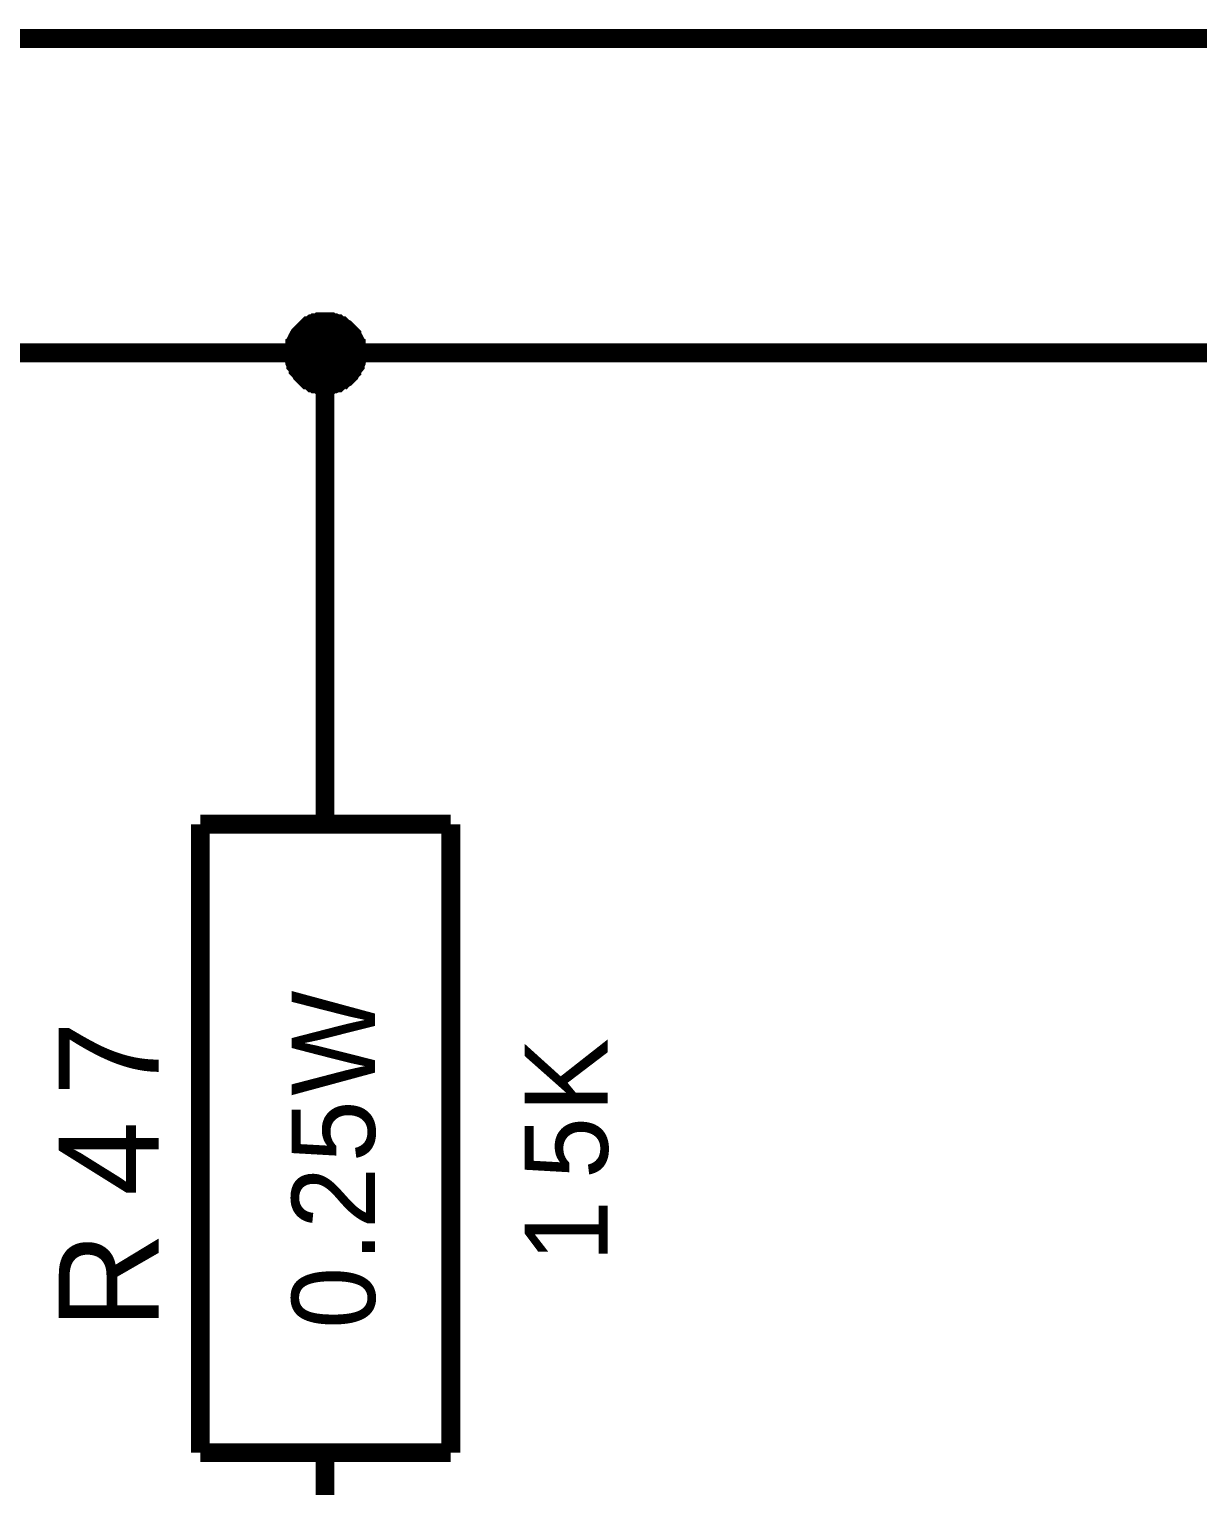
# Model space of a CAD drawing. Header units: millimetres. Extents: x 0 to 420, y 0 to 297.
# Drawn here: x 107.84 to 126.44, y 191.97 to 215.15 of the extents above; entities that cross this region are included whole.
import ezdxf

# ---------------------------------------------------------------- set-up
doc = ezdxf.new("R2010")
doc.units = ezdxf.units.MM
doc.layers.add('Sheet', color=255, linetype='Continuous')

msp = doc.modelspace()

# ---------------------------------------------------------------- linework, layer by layer
at = {"layer": 'Sheet'}
for points, const_width in [([(95.069, 179.995), (102.55, 179.995), (102.55, 215), (165.031, 215)], 0.3), ([(112.051, 210), (112.051, 210.016), (112.051, 210.049), (112.051, 210.066), (112.067, 210.099), (112.067, 210.116), (112.067, 210.149), (112.084, 210.165), (112.084, 210.182), (112.1, 210.215), (112.117, 210.231), (112.117, 210.248), (112.134, 210.281), (112.15, 210.298), (112.167, 210.314), (112.183, 210.331), (112.2, 210.347), (112.216, 210.364), (112.233, 210.381), (112.249, 210.397), (112.266, 210.414), (112.282, 210.43), (112.316, 210.43), (112.332, 210.447), (112.349, 210.463), (112.382, 210.463), (112.398, 210.48), (112.415, 210.48), (112.448, 210.48), (112.465, 210.496), (112.498, 210.496), (112.514, 210.496), (112.547, 210.496)], 0.3), ([(112.051, 210), (112.051, 210.016), (112.051, 210.049), (112.051, 210.066), (112.067, 210.099), (112.067, 210.116), (112.067, 210.149), (112.084, 210.165), (112.084, 210.182), (112.1, 210.215), (112.117, 210.231), (112.117, 210.248), (112.134, 210.281), (112.15, 210.298), (112.167, 210.314), (112.183, 210.331), (112.2, 210.347), (112.216, 210.364), (112.233, 210.381), (112.249, 210.397), (112.266, 210.414), (112.282, 210.43), (112.316, 210.43), (112.332, 210.447), (112.349, 210.463), (112.382, 210.463), (112.398, 210.48), (112.415, 210.48), (112.448, 210.48), (112.465, 210.496), (112.498, 210.496), (112.514, 210.496), (112.547, 210.496)], 0.3), ([(112.051, 210), (112.051, 210.016), (112.051, 210.049), (112.051, 210.066), (112.067, 210.099), (112.067, 210.116), (112.067, 210.149), (112.084, 210.165), (112.084, 210.182), (112.1, 210.215), (112.117, 210.231), (112.117, 210.248), (112.134, 210.281), (112.15, 210.298), (112.167, 210.314), (112.183, 210.331), (112.2, 210.347), (112.216, 210.364), (112.233, 210.381), (112.249, 210.397), (112.266, 210.414), (112.282, 210.43), (112.316, 210.43), (112.332, 210.447), (112.349, 210.463), (112.382, 210.463), (112.398, 210.48), (112.415, 210.48), (112.448, 210.48), (112.465, 210.496), (112.498, 210.496), (112.514, 210.496), (112.547, 210.496)], 0.3), ([(112.051, 210), (112.051, 210.016), (112.051, 210.049), (112.051, 210.066), (112.067, 210.099), (112.067, 210.116), (112.067, 210.149), (112.084, 210.165), (112.084, 210.182), (112.1, 210.215), (112.117, 210.231), (112.117, 210.248), (112.134, 210.281), (112.15, 210.298), (112.167, 210.314), (112.183, 210.331), (112.2, 210.347), (112.216, 210.364), (112.233, 210.381), (112.249, 210.397), (112.266, 210.414), (112.282, 210.43), (112.316, 210.43), (112.332, 210.447), (112.349, 210.463), (112.382, 210.463), (112.398, 210.48), (112.415, 210.48), (112.448, 210.48), (112.465, 210.496), (112.498, 210.496), (112.514, 210.496), (112.547, 210.496)], 0.3), ([(112.051, 210), (112.051, 210.016), (112.051, 210.049), (112.051, 210.066), (112.067, 210.099), (112.067, 210.116), (112.067, 210.149), (112.084, 210.165), (112.084, 210.182), (112.1, 210.215), (112.117, 210.231), (112.117, 210.248), (112.134, 210.281), (112.15, 210.298), (112.167, 210.314), (112.183, 210.331), (112.2, 210.347), (112.216, 210.364), (112.233, 210.381), (112.249, 210.397), (112.266, 210.414), (112.282, 210.43), (112.316, 210.43), (112.332, 210.447), (112.349, 210.463), (112.382, 210.463), (112.398, 210.48), (112.415, 210.48), (112.448, 210.48), (112.465, 210.496), (112.498, 210.496), (112.514, 210.496), (112.547, 210.496)], 0.0991), ([(112.051, 210), (112.051, 210.016), (112.051, 210.049), (112.051, 210.066), (112.067, 210.099), (112.067, 210.116), (112.067, 210.149), (112.084, 210.165), (112.084, 210.182), (112.1, 210.215), (112.117, 210.231), (112.117, 210.248), (112.134, 210.281), (112.15, 210.298), (112.167, 210.314), (112.183, 210.331), (112.2, 210.347), (112.216, 210.364), (112.233, 210.381), (112.249, 210.397), (112.266, 210.414), (112.282, 210.43), (112.316, 210.43), (112.332, 210.447), (112.349, 210.463), (112.382, 210.463), (112.398, 210.48), (112.415, 210.48), (112.448, 210.48), (112.465, 210.496), (112.498, 210.496), (112.514, 210.496), (112.547, 210.496)], 0.0991), ([(112.051, 210), (112.051, 210.016), (112.051, 210.049), (112.051, 210.066), (112.067, 210.099), (112.067, 210.116), (112.067, 210.149), (112.084, 210.165), (112.084, 210.182), (112.1, 210.215), (112.117, 210.231), (112.117, 210.248), (112.134, 210.281), (112.15, 210.298), (112.167, 210.314), (112.183, 210.331), (112.2, 210.347), (112.216, 210.364), (112.233, 210.381), (112.249, 210.397), (112.266, 210.414), (112.282, 210.43), (112.316, 210.43), (112.332, 210.447), (112.349, 210.463), (112.382, 210.463), (112.398, 210.48), (112.415, 210.48), (112.448, 210.48), (112.465, 210.496), (112.498, 210.496), (112.514, 210.496), (112.547, 210.496)], 0.0991), ([(112.051, 210), (112.051, 210.016), (112.051, 210.049), (112.051, 210.066), (112.067, 210.099), (112.067, 210.116), (112.067, 210.149), (112.084, 210.165), (112.084, 210.182), (112.1, 210.215), (112.117, 210.231), (112.117, 210.248), (112.134, 210.281), (112.15, 210.298), (112.167, 210.314), (112.183, 210.331), (112.2, 210.347), (112.216, 210.364), (112.233, 210.381), (112.249, 210.397), (112.266, 210.414), (112.282, 210.43), (112.316, 210.43), (112.332, 210.447), (112.349, 210.463), (112.382, 210.463), (112.398, 210.48), (112.415, 210.48), (112.448, 210.48), (112.465, 210.496), (112.498, 210.496), (112.514, 210.496), (112.547, 210.496)], 0.0991), ([(112.547, 210.496), (112.547, 210.496)], 0.3), ([(112.547, 210.496), (112.58, 210.496), (112.597, 210.496), (112.63, 210.496), (112.647, 210.48), (112.68, 210.48), (112.696, 210.48), (112.729, 210.463), (112.746, 210.463), (112.762, 210.447), (112.796, 210.43), (112.812, 210.43), (112.829, 210.414), (112.845, 210.397), (112.878, 210.381), (112.895, 210.364), (112.911, 210.347), (112.928, 210.331), (112.945, 210.314), (112.961, 210.298), (112.978, 210.281), (112.978, 210.248), (112.994, 210.231), (113.011, 210.215), (113.027, 210.182), (113.027, 210.165), (113.044, 210.149), (113.044, 210.116), (113.044, 210.099), (113.06, 210.066), (113.06, 210.049), (113.06, 210.016), (113.06, 210)], 0.3), ([(112.547, 210.496), (112.547, 210.496)], 0.3), ([(112.547, 210.496), (112.58, 210.496), (112.597, 210.496), (112.63, 210.496), (112.647, 210.48), (112.68, 210.48), (112.696, 210.48), (112.729, 210.463), (112.746, 210.463), (112.762, 210.447), (112.796, 210.43), (112.812, 210.43), (112.829, 210.414), (112.845, 210.397), (112.878, 210.381), (112.895, 210.364), (112.911, 210.347), (112.928, 210.331), (112.945, 210.314), (112.961, 210.298), (112.978, 210.281), (112.978, 210.248), (112.994, 210.231), (113.011, 210.215), (113.027, 210.182), (113.027, 210.165), (113.044, 210.149), (113.044, 210.116), (113.044, 210.099), (113.06, 210.066), (113.06, 210.049), (113.06, 210.016), (113.06, 210)], 0.3), ([(112.547, 210.496), (112.547, 210.496)], 0.3), ([(112.547, 210.496), (112.58, 210.496), (112.597, 210.496), (112.63, 210.496), (112.647, 210.48), (112.68, 210.48), (112.696, 210.48), (112.729, 210.463), (112.746, 210.463), (112.762, 210.447), (112.796, 210.43), (112.812, 210.43), (112.829, 210.414), (112.845, 210.397), (112.878, 210.381), (112.895, 210.364), (112.911, 210.347), (112.928, 210.331), (112.945, 210.314), (112.961, 210.298), (112.978, 210.281), (112.978, 210.248), (112.994, 210.231), (113.011, 210.215), (113.027, 210.182), (113.027, 210.165), (113.044, 210.149), (113.044, 210.116), (113.044, 210.099), (113.06, 210.066), (113.06, 210.049), (113.06, 210.016), (113.06, 210)], 0.3), ([(112.547, 210.496), (112.547, 210.496)], 0.3), ([(112.547, 210.496), (112.58, 210.496), (112.597, 210.496), (112.63, 210.496), (112.647, 210.48), (112.68, 210.48), (112.696, 210.48), (112.729, 210.463), (112.746, 210.463), (112.762, 210.447), (112.796, 210.43), (112.812, 210.43), (112.829, 210.414), (112.845, 210.397), (112.878, 210.381), (112.895, 210.364), (112.911, 210.347), (112.928, 210.331), (112.945, 210.314), (112.961, 210.298), (112.978, 210.281), (112.978, 210.248), (112.994, 210.231), (113.011, 210.215), (113.027, 210.182), (113.027, 210.165), (113.044, 210.149), (113.044, 210.116), (113.044, 210.099), (113.06, 210.066), (113.06, 210.049), (113.06, 210.016), (113.06, 210)], 0.3), ([(112.547, 210.496), (112.547, 210.496)], 0.0991), ([(112.547, 210.496), (112.58, 210.496), (112.597, 210.496), (112.63, 210.496), (112.647, 210.48), (112.68, 210.48), (112.696, 210.48), (112.729, 210.463), (112.746, 210.463), (112.762, 210.447), (112.796, 210.43), (112.812, 210.43), (112.829, 210.414), (112.845, 210.397), (112.878, 210.381), (112.895, 210.364), (112.911, 210.347), (112.928, 210.331), (112.945, 210.314), (112.961, 210.298), (112.978, 210.281), (112.978, 210.248), (112.994, 210.231), (113.011, 210.215), (113.027, 210.182), (113.027, 210.165), (113.044, 210.149), (113.044, 210.116), (113.044, 210.099), (113.06, 210.066), (113.06, 210.049), (113.06, 210.016), (113.06, 210)], 0.0991), ([(112.547, 210.496), (112.547, 210.496)], 0.0991), ([(112.547, 210.496), (112.58, 210.496), (112.597, 210.496), (112.63, 210.496), (112.647, 210.48), (112.68, 210.48), (112.696, 210.48), (112.729, 210.463), (112.746, 210.463), (112.762, 210.447), (112.796, 210.43), (112.812, 210.43), (112.829, 210.414), (112.845, 210.397), (112.878, 210.381), (112.895, 210.364), (112.911, 210.347), (112.928, 210.331), (112.945, 210.314), (112.961, 210.298), (112.978, 210.281), (112.978, 210.248), (112.994, 210.231), (113.011, 210.215), (113.027, 210.182), (113.027, 210.165), (113.044, 210.149), (113.044, 210.116), (113.044, 210.099), (113.06, 210.066), (113.06, 210.049), (113.06, 210.016), (113.06, 210)], 0.0991), ([(112.547, 210.496), (112.547, 210.496)], 0.0991), ([(112.547, 210.496), (112.58, 210.496), (112.597, 210.496), (112.63, 210.496), (112.647, 210.48), (112.68, 210.48), (112.696, 210.48), (112.729, 210.463), (112.746, 210.463), (112.762, 210.447), (112.796, 210.43), (112.812, 210.43), (112.829, 210.414), (112.845, 210.397), (112.878, 210.381), (112.895, 210.364), (112.911, 210.347), (112.928, 210.331), (112.945, 210.314), (112.961, 210.298), (112.978, 210.281), (112.978, 210.248), (112.994, 210.231), (113.011, 210.215), (113.027, 210.182), (113.027, 210.165), (113.044, 210.149), (113.044, 210.116), (113.044, 210.099), (113.06, 210.066), (113.06, 210.049), (113.06, 210.016), (113.06, 210)], 0.0991), ([(112.547, 210.496), (112.547, 210.496)], 0.0991), ([(112.547, 210.496), (112.58, 210.496), (112.597, 210.496), (112.63, 210.496), (112.647, 210.48), (112.68, 210.48), (112.696, 210.48), (112.729, 210.463), (112.746, 210.463), (112.762, 210.447), (112.796, 210.43), (112.812, 210.43), (112.829, 210.414), (112.845, 210.397), (112.878, 210.381), (112.895, 210.364), (112.911, 210.347), (112.928, 210.331), (112.945, 210.314), (112.961, 210.298), (112.978, 210.281), (112.978, 210.248), (112.994, 210.231), (113.011, 210.215), (113.027, 210.182), (113.027, 210.165), (113.044, 210.149), (113.044, 210.116), (113.044, 210.099), (113.06, 210.066), (113.06, 210.049), (113.06, 210.016), (113.06, 210)], 0.0991), ([(52.583, 204.999), (52.583, 210), (95.069, 210), (112.547, 210)], 0.3), ([(112.547, 209.486), (112.514, 209.486), (112.498, 209.486), (112.465, 209.486), (112.448, 209.503), (112.415, 209.503), (112.398, 209.503), (112.382, 209.519), (112.349, 209.519), (112.332, 209.536), (112.316, 209.553), (112.282, 209.569), (112.266, 209.569), (112.249, 209.586), (112.233, 209.602), (112.216, 209.619), (112.2, 209.635), (112.183, 209.652), (112.167, 209.668), (112.15, 209.702), (112.134, 209.718), (112.117, 209.735), (112.117, 209.751), (112.1, 209.784), (112.084, 209.801), (112.084, 209.818), (112.067, 209.851), (112.067, 209.867), (112.067, 209.9), (112.051, 209.917), (112.051, 209.95), (112.051, 209.967), (112.051, 210)], 0.3), ([(112.051, 210), (112.051, 210)], 0.3), ([(112.547, 209.486), (112.514, 209.486), (112.498, 209.486), (112.465, 209.486), (112.448, 209.503), (112.415, 209.503), (112.398, 209.503), (112.382, 209.519), (112.349, 209.519), (112.332, 209.536), (112.316, 209.553), (112.282, 209.569), (112.266, 209.569), (112.249, 209.586), (112.233, 209.602), (112.216, 209.619), (112.2, 209.635), (112.183, 209.652), (112.167, 209.668), (112.15, 209.702), (112.134, 209.718), (112.117, 209.735), (112.117, 209.751), (112.1, 209.784), (112.084, 209.801), (112.084, 209.818), (112.067, 209.851), (112.067, 209.867), (112.067, 209.9), (112.051, 209.917), (112.051, 209.95), (112.051, 209.967), (112.051, 210)], 0.3), ([(112.051, 210), (112.051, 210)], 0.3), ([(112.547, 209.486), (112.514, 209.486), (112.498, 209.486), (112.465, 209.486), (112.448, 209.503), (112.415, 209.503), (112.398, 209.503), (112.382, 209.519), (112.349, 209.519), (112.332, 209.536), (112.316, 209.553), (112.282, 209.569), (112.266, 209.569), (112.249, 209.586), (112.233, 209.602), (112.216, 209.619), (112.2, 209.635), (112.183, 209.652), (112.167, 209.668), (112.15, 209.702), (112.134, 209.718), (112.117, 209.735), (112.117, 209.751), (112.1, 209.784), (112.084, 209.801), (112.084, 209.818), (112.067, 209.851), (112.067, 209.867), (112.067, 209.9), (112.051, 209.917), (112.051, 209.95), (112.051, 209.967), (112.051, 210)], 0.3), ([(112.051, 210), (112.051, 210)], 0.3), ([(112.547, 209.486), (112.514, 209.486), (112.498, 209.486), (112.465, 209.486), (112.448, 209.503), (112.415, 209.503), (112.398, 209.503), (112.382, 209.519), (112.349, 209.519), (112.332, 209.536), (112.316, 209.553), (112.282, 209.569), (112.266, 209.569), (112.249, 209.586), (112.233, 209.602), (112.216, 209.619), (112.2, 209.635), (112.183, 209.652), (112.167, 209.668), (112.15, 209.702), (112.134, 209.718), (112.117, 209.735), (112.117, 209.751), (112.1, 209.784), (112.084, 209.801), (112.084, 209.818), (112.067, 209.851), (112.067, 209.867), (112.067, 209.9), (112.051, 209.917), (112.051, 209.95), (112.051, 209.967), (112.051, 210)], 0.3), ([(112.051, 210), (112.051, 210)], 0.3), ([(112.547, 209.486), (112.514, 209.486), (112.498, 209.486), (112.465, 209.486), (112.448, 209.503), (112.415, 209.503), (112.398, 209.503), (112.382, 209.519), (112.349, 209.519), (112.332, 209.536), (112.316, 209.553), (112.282, 209.569), (112.266, 209.569), (112.249, 209.586), (112.233, 209.602), (112.216, 209.619), (112.2, 209.635), (112.183, 209.652), (112.167, 209.668), (112.15, 209.702), (112.134, 209.718), (112.117, 209.735), (112.117, 209.751), (112.1, 209.784), (112.084, 209.801), (112.084, 209.818), (112.067, 209.851), (112.067, 209.867), (112.067, 209.9), (112.051, 209.917), (112.051, 209.95), (112.051, 209.967), (112.051, 210)], 0.0991), ([(112.051, 210), (112.051, 210)], 0.0991), ([(112.547, 209.486), (112.514, 209.486), (112.498, 209.486), (112.465, 209.486), (112.448, 209.503), (112.415, 209.503), (112.398, 209.503), (112.382, 209.519), (112.349, 209.519), (112.332, 209.536), (112.316, 209.553), (112.282, 209.569), (112.266, 209.569), (112.249, 209.586), (112.233, 209.602), (112.216, 209.619), (112.2, 209.635), (112.183, 209.652), (112.167, 209.668), (112.15, 209.702), (112.134, 209.718), (112.117, 209.735), (112.117, 209.751), (112.1, 209.784), (112.084, 209.801), (112.084, 209.818), (112.067, 209.851), (112.067, 209.867), (112.067, 209.9), (112.051, 209.917), (112.051, 209.95), (112.051, 209.967), (112.051, 210)], 0.0991), ([(112.051, 210), (112.051, 210)], 0.0991), ([(112.547, 209.486), (112.514, 209.486), (112.498, 209.486), (112.465, 209.486), (112.448, 209.503), (112.415, 209.503), (112.398, 209.503), (112.382, 209.519), (112.349, 209.519), (112.332, 209.536), (112.316, 209.553), (112.282, 209.569), (112.266, 209.569), (112.249, 209.586), (112.233, 209.602), (112.216, 209.619), (112.2, 209.635), (112.183, 209.652), (112.167, 209.668), (112.15, 209.702), (112.134, 209.718), (112.117, 209.735), (112.117, 209.751), (112.1, 209.784), (112.084, 209.801), (112.084, 209.818), (112.067, 209.851), (112.067, 209.867), (112.067, 209.9), (112.051, 209.917), (112.051, 209.95), (112.051, 209.967), (112.051, 210)], 0.0991), ([(112.051, 210), (112.051, 210)], 0.0991), ([(112.547, 209.486), (112.514, 209.486), (112.498, 209.486), (112.465, 209.486), (112.448, 209.503), (112.415, 209.503), (112.398, 209.503), (112.382, 209.519), (112.349, 209.519), (112.332, 209.536), (112.316, 209.553), (112.282, 209.569), (112.266, 209.569), (112.249, 209.586), (112.233, 209.602), (112.216, 209.619), (112.2, 209.635), (112.183, 209.652), (112.167, 209.668), (112.15, 209.702), (112.134, 209.718), (112.117, 209.735), (112.117, 209.751), (112.1, 209.784), (112.084, 209.801), (112.084, 209.818), (112.067, 209.851), (112.067, 209.867), (112.067, 209.9), (112.051, 209.917), (112.051, 209.95), (112.051, 209.967), (112.051, 210)], 0.0991), ([(112.051, 210), (112.051, 210)], 0.0991), ([(113.06, 210), (113.06, 209.967), (113.06, 209.95), (113.06, 209.917), (113.044, 209.9), (113.044, 209.867), (113.044, 209.851), (113.027, 209.818), (113.027, 209.801), (113.011, 209.784), (112.994, 209.751), (112.978, 209.735), (112.978, 209.718), (112.961, 209.702), (112.945, 209.668), (112.928, 209.652), (112.911, 209.635), (112.895, 209.619), (112.878, 209.602), (112.845, 209.586), (112.829, 209.569), (112.812, 209.569), (112.796, 209.553), (112.762, 209.536), (112.746, 209.519), (112.729, 209.519), (112.696, 209.503), (112.68, 209.503), (112.647, 209.503), (112.63, 209.486), (112.597, 209.486), (112.58, 209.486), (112.547, 209.486)], 0.3), ([(112.547, 204.999), (112.547, 210), (187.524, 210), (207.501, 210), (227.494, 210), (254.986, 210), (332.445, 210)], 0.3), ([(113.06, 210), (113.06, 209.967), (113.06, 209.95), (113.06, 209.917), (113.044, 209.9), (113.044, 209.867), (113.044, 209.851), (113.027, 209.818), (113.027, 209.801), (113.011, 209.784), (112.994, 209.751), (112.978, 209.735), (112.978, 209.718), (112.961, 209.702), (112.945, 209.668), (112.928, 209.652), (112.911, 209.635), (112.895, 209.619), (112.878, 209.602), (112.845, 209.586), (112.829, 209.569), (112.812, 209.569), (112.796, 209.553), (112.762, 209.536), (112.746, 209.519), (112.729, 209.519), (112.696, 209.503), (112.68, 209.503), (112.647, 209.503), (112.63, 209.486), (112.597, 209.486), (112.58, 209.486), (112.547, 209.486)], 0.3), ([(113.06, 210), (113.06, 209.967), (113.06, 209.95), (113.06, 209.917), (113.044, 209.9), (113.044, 209.867), (113.044, 209.851), (113.027, 209.818), (113.027, 209.801), (113.011, 209.784), (112.994, 209.751), (112.978, 209.735), (112.978, 209.718), (112.961, 209.702), (112.945, 209.668), (112.928, 209.652), (112.911, 209.635), (112.895, 209.619), (112.878, 209.602), (112.845, 209.586), (112.829, 209.569), (112.812, 209.569), (112.796, 209.553), (112.762, 209.536), (112.746, 209.519), (112.729, 209.519), (112.696, 209.503), (112.68, 209.503), (112.647, 209.503), (112.63, 209.486), (112.597, 209.486), (112.58, 209.486), (112.547, 209.486)], 0.3), ([(113.06, 210), (113.06, 209.967), (113.06, 209.95), (113.06, 209.917), (113.044, 209.9), (113.044, 209.867), (113.044, 209.851), (113.027, 209.818), (113.027, 209.801), (113.011, 209.784), (112.994, 209.751), (112.978, 209.735), (112.978, 209.718), (112.961, 209.702), (112.945, 209.668), (112.928, 209.652), (112.911, 209.635), (112.895, 209.619), (112.878, 209.602), (112.845, 209.586), (112.829, 209.569), (112.812, 209.569), (112.796, 209.553), (112.762, 209.536), (112.746, 209.519), (112.729, 209.519), (112.696, 209.503), (112.68, 209.503), (112.647, 209.503), (112.63, 209.486), (112.597, 209.486), (112.58, 209.486), (112.547, 209.486)], 0.3), ([(113.06, 210), (113.06, 209.967), (113.06, 209.95), (113.06, 209.917), (113.044, 209.9), (113.044, 209.867), (113.044, 209.851), (113.027, 209.818), (113.027, 209.801), (113.011, 209.784), (112.994, 209.751), (112.978, 209.735), (112.978, 209.718), (112.961, 209.702), (112.945, 209.668), (112.928, 209.652), (112.911, 209.635), (112.895, 209.619), (112.878, 209.602), (112.845, 209.586), (112.829, 209.569), (112.812, 209.569), (112.796, 209.553), (112.762, 209.536), (112.746, 209.519), (112.729, 209.519), (112.696, 209.503), (112.68, 209.503), (112.647, 209.503), (112.63, 209.486), (112.597, 209.486), (112.58, 209.486), (112.547, 209.486)], 0.0991), ([(113.06, 210), (113.06, 209.967), (113.06, 209.95), (113.06, 209.917), (113.044, 209.9), (113.044, 209.867), (113.044, 209.851), (113.027, 209.818), (113.027, 209.801), (113.011, 209.784), (112.994, 209.751), (112.978, 209.735), (112.978, 209.718), (112.961, 209.702), (112.945, 209.668), (112.928, 209.652), (112.911, 209.635), (112.895, 209.619), (112.878, 209.602), (112.845, 209.586), (112.829, 209.569), (112.812, 209.569), (112.796, 209.553), (112.762, 209.536), (112.746, 209.519), (112.729, 209.519), (112.696, 209.503), (112.68, 209.503), (112.647, 209.503), (112.63, 209.486), (112.597, 209.486), (112.58, 209.486), (112.547, 209.486)], 0.0991), ([(113.06, 210), (113.06, 209.967), (113.06, 209.95), (113.06, 209.917), (113.044, 209.9), (113.044, 209.867), (113.044, 209.851), (113.027, 209.818), (113.027, 209.801), (113.011, 209.784), (112.994, 209.751), (112.978, 209.735), (112.978, 209.718), (112.961, 209.702), (112.945, 209.668), (112.928, 209.652), (112.911, 209.635), (112.895, 209.619), (112.878, 209.602), (112.845, 209.586), (112.829, 209.569), (112.812, 209.569), (112.796, 209.553), (112.762, 209.536), (112.746, 209.519), (112.729, 209.519), (112.696, 209.503), (112.68, 209.503), (112.647, 209.503), (112.63, 209.486), (112.597, 209.486), (112.58, 209.486), (112.547, 209.486)], 0.0991), ([(113.06, 210), (113.06, 209.967), (113.06, 209.95), (113.06, 209.917), (113.044, 209.9), (113.044, 209.867), (113.044, 209.851), (113.027, 209.818), (113.027, 209.801), (113.011, 209.784), (112.994, 209.751), (112.978, 209.735), (112.978, 209.718), (112.961, 209.702), (112.945, 209.668), (112.928, 209.652), (112.911, 209.635), (112.895, 209.619), (112.878, 209.602), (112.845, 209.586), (112.829, 209.569), (112.812, 209.569), (112.796, 209.553), (112.762, 209.536), (112.746, 209.519), (112.729, 209.519), (112.696, 209.503), (112.68, 209.503), (112.647, 209.503), (112.63, 209.486), (112.597, 209.486), (112.58, 209.486), (112.547, 209.486)], 0.0991), ([(113.06, 210), (113.06, 210), (113.06, 210), (113.06, 210), (113.06, 210), (113.06, 210), (113.06, 210), (113.06, 210), (113.06, 210), (113.06, 210), (113.06, 210), (113.06, 210), (113.06, 210), (113.06, 210), (113.06, 210), (113.06, 210), (113.06, 210), (113.06, 210), (113.06, 210), (113.06, 210), (113.06, 210), (113.06, 210), (113.06, 210), (113.06, 210), (113.06, 210), (113.06, 210), (113.06, 210), (113.06, 210), (113.06, 210), (113.06, 210), (113.06, 210), (113.06, 210), (113.06, 210)], 0.3), ([(113.06, 210), (113.06, 210)], 0.3), ([(113.06, 210), (113.06, 210), (113.06, 210), (113.06, 210), (113.06, 210), (113.06, 210), (113.06, 210), (113.06, 210), (113.06, 210), (113.06, 210), (113.06, 210), (113.06, 210), (113.06, 210), (113.06, 210), (113.06, 210), (113.06, 210), (113.06, 210), (113.06, 210), (113.06, 210), (113.06, 210), (113.06, 210), (113.06, 210), (113.06, 210), (113.06, 210), (113.06, 210), (113.06, 210), (113.06, 210), (113.06, 210), (113.06, 210), (113.06, 210), (113.06, 210), (113.06, 210), (113.06, 210)], 0.3), ([(113.06, 210), (113.06, 210)], 0.3), ([(113.06, 210), (113.06, 210), (113.06, 210), (113.06, 210), (113.06, 210), (113.06, 210), (113.06, 210), (113.06, 210), (113.06, 210), (113.06, 210), (113.06, 210), (113.06, 210), (113.06, 210), (113.06, 210), (113.06, 210), (113.06, 210), (113.06, 210), (113.06, 210), (113.06, 210), (113.06, 210), (113.06, 210), (113.06, 210), (113.06, 210), (113.06, 210), (113.06, 210), (113.06, 210), (113.06, 210), (113.06, 210), (113.06, 210), (113.06, 210), (113.06, 210), (113.06, 210), (113.06, 210)], 0.3), ([(113.06, 210), (113.06, 210)], 0.3), ([(113.06, 210), (113.06, 210), (113.06, 210), (113.06, 210), (113.06, 210), (113.06, 210), (113.06, 210), (113.06, 210), (113.06, 210), (113.06, 210), (113.06, 210), (113.06, 210), (113.06, 210), (113.06, 210), (113.06, 210), (113.06, 210), (113.06, 210), (113.06, 210), (113.06, 210), (113.06, 210), (113.06, 210), (113.06, 210), (113.06, 210), (113.06, 210), (113.06, 210), (113.06, 210), (113.06, 210), (113.06, 210), (113.06, 210), (113.06, 210), (113.06, 210), (113.06, 210), (113.06, 210)], 0.3), ([(113.06, 210), (113.06, 210)], 0.3), ([(113.06, 210), (113.06, 210), (113.06, 210), (113.06, 210), (113.06, 210), (113.06, 210), (113.06, 210), (113.06, 210), (113.06, 210), (113.06, 210), (113.06, 210), (113.06, 210), (113.06, 210), (113.06, 210), (113.06, 210), (113.06, 210), (113.06, 210), (113.06, 210), (113.06, 210), (113.06, 210), (113.06, 210), (113.06, 210), (113.06, 210), (113.06, 210), (113.06, 210), (113.06, 210), (113.06, 210), (113.06, 210), (113.06, 210), (113.06, 210), (113.06, 210), (113.06, 210), (113.06, 210)], 0.0991), ([(113.06, 210), (113.06, 210)], 0.0991), ([(113.06, 210), (113.06, 210), (113.06, 210), (113.06, 210), (113.06, 210), (113.06, 210), (113.06, 210), (113.06, 210), (113.06, 210), (113.06, 210), (113.06, 210), (113.06, 210), (113.06, 210), (113.06, 210), (113.06, 210), (113.06, 210), (113.06, 210), (113.06, 210), (113.06, 210), (113.06, 210), (113.06, 210), (113.06, 210), (113.06, 210), (113.06, 210), (113.06, 210), (113.06, 210), (113.06, 210), (113.06, 210), (113.06, 210), (113.06, 210), (113.06, 210), (113.06, 210), (113.06, 210)], 0.0991), ([(113.06, 210), (113.06, 210)], 0.0991), ([(113.06, 210), (113.06, 210), (113.06, 210), (113.06, 210), (113.06, 210), (113.06, 210), (113.06, 210), (113.06, 210), (113.06, 210), (113.06, 210), (113.06, 210), (113.06, 210), (113.06, 210), (113.06, 210), (113.06, 210), (113.06, 210), (113.06, 210), (113.06, 210), (113.06, 210), (113.06, 210), (113.06, 210), (113.06, 210), (113.06, 210), (113.06, 210), (113.06, 210), (113.06, 210), (113.06, 210), (113.06, 210), (113.06, 210), (113.06, 210), (113.06, 210), (113.06, 210), (113.06, 210)], 0.0991), ([(113.06, 210), (113.06, 210)], 0.0991), ([(113.06, 210), (113.06, 210), (113.06, 210), (113.06, 210), (113.06, 210), (113.06, 210), (113.06, 210), (113.06, 210), (113.06, 210), (113.06, 210), (113.06, 210), (113.06, 210), (113.06, 210), (113.06, 210), (113.06, 210), (113.06, 210), (113.06, 210), (113.06, 210), (113.06, 210), (113.06, 210), (113.06, 210), (113.06, 210), (113.06, 210), (113.06, 210), (113.06, 210), (113.06, 210), (113.06, 210), (113.06, 210), (113.06, 210), (113.06, 210), (113.06, 210), (113.06, 210), (113.06, 210)], 0.0991), ([(113.06, 210), (113.06, 210)], 0.0991), ([(112.547, 202.498), (112.547, 204.999)], 0.3), ([(110.561, 202.498), (114.55, 202.498)], 0.3), ([(110.561, 192.497), (110.561, 202.498)], 0.3), ([(114.55, 192.497), (114.55, 202.498)], 0.3), ([(110.561, 192.497), (114.55, 192.497)], 0.3), ([(112.547, 192.497), (112.547, 189.997)], 0.3)]:
    msp.add_lwpolyline(points, dxfattribs=dict(at, const_width=const_width))
at = {"layer": 'Sheet', "const_width": 0.508}
msp.add_lwpolyline([(112.246, 210, 1), (112.754, 210, 1)], format="xyb", close=True, dxfattribs=at)

# ---------------------------------------------------------------- texts
at = {"layer": 'Sheet'}
for s, height, p in [('W', 1.325, (113.342, 198.177)), ('7', 1.59, (109.899, 198.177)), ('K', 1.325, (117.049, 197.912)), ('5', 1.325, (113.342, 197.117)), ('5', 1.325, (117.049, 196.852)), ('4', 1.59, (109.899, 196.587)), ('2', 1.325, (113.342, 196.057)), ('1', 1.325, (117.049, 195.527)), ('R', 1.59, (109.899, 194.467)), ('.', 1.325, (113.342, 195.527)), ('0', 1.325, (113.342, 194.467))]:
    msp.add_text(s, height=height, rotation=90, dxfattribs=at).set_placement(p)

doc.saveas('drawing.dxf')
